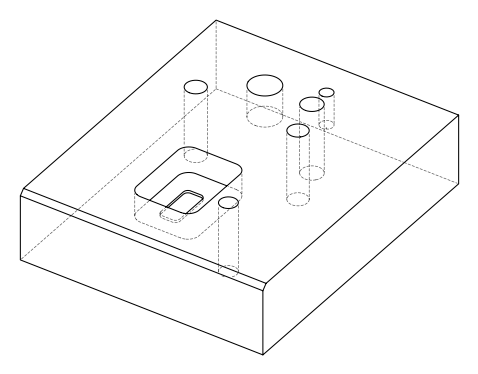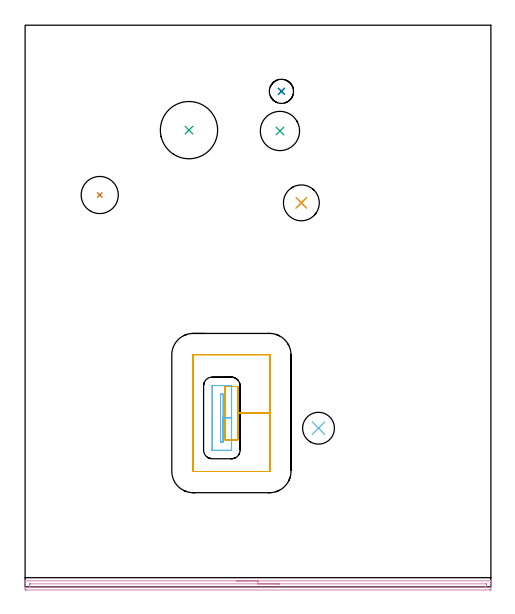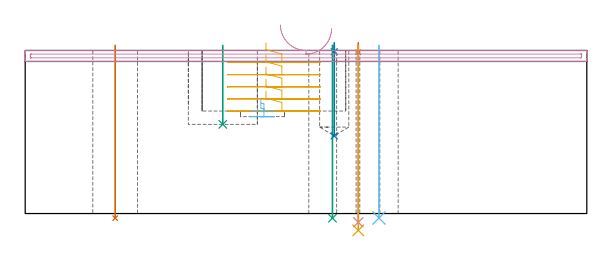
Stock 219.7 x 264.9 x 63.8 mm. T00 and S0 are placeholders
(PLAN: 12 operations, 10 tool changes, 9.3 min)
(1 SPOT_DRILL | STEP1HOLE_1 | NXT0321_9005460120000 | 0.03 min | 4 mm3)
(2 SPOT_DRILL_1 | STEP1POCKET | NXT0321_9005460120000 | 0.03 min | 1 mm3)
(3 INDEXABLE_INSERT_DRILL_THROUGH_HOLE_FROM_SOLID | STEP1HOLE | NXT0302_008 | 0.27 min | 17136 mm3)
(4 DRILL_THROUGH_HOLE_INTO_CENTER | STEP1HOLE_1 | NXT0301_077 | 0.28 min | 5616 mm3)
(5 DRILL_TO_ENLARGE_THROUGH_HOLE | STEP1HOLE_1 | UGT0301_292 | 0.29 min | 8680 mm3)
(6 INDEXABLE_INSERT_DRILL_THROUGH_HOLE_FROM_SOLID_1 | STEP1HOLE_2 | NXT0302_001 | 0.27 min | 11262 mm3)
(7 INDEXABLE_INSERT_DRILL_THROUGH_HOLE_FROM_SOLID_2 | STEP1HOLE_3 | NXT0302_006 | 0.27 min | 15333 mm3)
(8 DRILL_BLIND_HOLE_INTO_CENTER | STEP1POCKET | UGT0301_225 | 0.14 min | 3171 mm3)
(9 INDEXABLE_INSERT_DRILL_BLIND_HOLE_FROM_SOLID | STEP1POCKET_1 | UGT0302_006 | 0.13 min | 16535 mm3)
(10 AREA_MILL | FG_CHAMFER_SURFACE | UGT0205_001 | 3.68 min | 2034 mm3)
(11 MILL_RECTANGULAR_POCKET | POCKET_RECTANGULAR_STRAIGHT | UGT0201_136 | Follow Part, ap 5, ae 75% | 3.22 min | 97969 mm3)
(12 MILL_RECTANGULAR_POCKET_1 | POCKET_RECTANGULAR_STRAIGHT_1 | NXT0201_009 | Follow Part, ap 2, ae 75% | 0.69 min | 1426 mm3)
(TOOL NXT0321_9005460120000 | NC Spot Drill, 142deg, 12mm, Carbide, Uncoated | D12 PA142 FL30 Z2)
(TOOL NXT0302_008 | Index. Insert Drill 18.5mm [880-D1850L25-05] | D18.5 PA176 FL93 Z2)
(TOOL NXT0301_077 | Carbide Drill 10.6mm [860.1-1060-053A1-MM 2214] | D10.6 PA140 FL71 Z2)
(TOOL UGT0301_292 | Twist Drill 16.9 mm | D16.9 PA118 FL120 Z2)
(TOOL NXT0302_001 | Index. Insert Drill 15mm [880-D1500L20-05] | D15 PA176 FL75 Z2)
(TOOL NXT0302_006 | Index. Insert Drill 17.5mm [880-D1750L25-05] | D17.5 PA176 FL88 Z2)
(TOOL UGT0301_225 | Twist Drill 11.4 mm | D11.4 PA118 FL92 Z2)
(TOOL UGT0302_006 | Indexable Insert Drill 27mm | D27 PA180 FL50 Z2)
(TOOL UGT0205_001 | Chamfer Mill 20 x 3 x 45 deg. | D20 FL50 Z2)
(TOOL UGT0201_136 | Carbide End Mill 20.0 | D20 FL30 Z4)
(TOOL NXT0201_009 | ENDMILL 8mm [2P460-0800-NA 1630] | D8 FL26 Z6)
(OP 1 SPOT_DRILL)
G17 G21 G94 G90
T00 M6
G54
G17 G0 G90 X130.3 Y181.1 S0 M3
G43 Z73.8 H0
G94 G81 G98 Z63.073 F250. R66.8
G80
M5
M2
(OP 2 SPOT_DRILL_1)
G17 G21 G94 G90
T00 M6
G54
G17 G0 G90 X120.9 Y233.7 S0 M3
G43 Z73.8 H0
G94 G81 G98 Z63.309 F250. R66.8
G80
M5
M2
(OP 3 INDEXABLE_INSERT_DRILL_THROUGH_HOLE_FROM_SOLID)
G17 G21 G94 G90
T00 M6
G54
G17 G0 G90 X120.2 Y215. S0 M3
G43 Z73.8 H1
G94 G81 G98 Z-1.823 F250. R65.8
G80
M5
M2
(OP 4 DRILL_THROUGH_HOLE_INTO_CENTER)
G17 G21 G94 G90
T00 M6
G54
G17 G0 G90 X130.3 Y181.1 S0 M3
G43 Z73.8 H1
G94 G73 G98 Z-3.429 F250. Q9.604 R65.8
G80
M5
M2
(OP 5 DRILL_TO_ENLARGE_THROUGH_HOLE)
G17 G21 G94 G90
T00 M6
G54
G17 G0 G90 X130.3 Y181.1 S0 M3
G43 Z73.8 H0
G94 G73 G98 Z-6.577 F250. Q14.075 R65.8
G80
M5
M2
(OP 6 INDEXABLE_INSERT_DRILL_THROUGH_HOLE_FROM_SOLID_1)
G17 G21 G94 G90
T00 M6
G54
G17 G0 G90 X138.4 Y74.8 S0 M3
G43 Z73.8 H1
G94 G81 G98 Z-1.762 F250. R65.8
G80
M5
M2
(OP 7 INDEXABLE_INSERT_DRILL_THROUGH_HOLE_FROM_SOLID_2)
G17 G21 G94 G90
T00 M6
G54
G17 G0 G90 X35.2 Y184.8 S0 M3
G43 Z73.8 H1
G94 G81 G98 Z-1.806 F250. R65.8
G80
M5
M2
(OP 8 DRILL_BLIND_HOLE_INTO_CENTER)
G17 G21 G94 G90
T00 M6
G54
G17 G0 G90 X120.9 Y233.7 S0 M3
G43 Z73.8 H0
G94 G81 G98 Z30.4 F250. R65.8
G80
M5
M2
(OP 9 INDEXABLE_INSERT_DRILL_BLIND_HOLE_FROM_SOLID)
G17 G21 G94 G90
T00 M6
G54
G17 G0 G90 X77.3 Y215.4 S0 M3
G43 Z73.8 H0
G94 G81 G98 Z34.9 F250. R65.8
G80
M5
M2
(OP 10 AREA_MILL)
G17 G21 G94 G90
T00 M6
G54
G17 G0 G90 X99.85 Y2.8 S1061 M3
G43 Z73.8 H0
G94 G1 X99.888 Z72.928 F250.
X100.002 Z72.063
X100.191 Z71.212
X100.453 Z70.38
X100.787 Z69.574
X101.19 Z68.8
X101.658 Z68.064
X102.19 Z67.372
X102.779 Z66.729
X103.422 Z66.139
X104.114 Z65.608
X104.85 Z65.14
X105.624 Z64.737
X106.43 Z64.403
X107.262 Z64.141
X108.114 Z63.952
X108.978 Z63.838
X109.85 Z63.8
X219.549
X219.69 Y2.798 Z63.789
X219.698 Y2.668 Z63.66
X219.7 Y2.532 Z63.531
Y2.123 Z63.122
Y1.527 Z62.522
Y-0.525 Z60.472
X219.695 Y-1.105 Z59.89
X219.69 Y-1.491 Z59.504
X219.5 Y-1.496 Z59.501
X219.103 Y-1.5 Z59.5
X0.597
X0.2 Y-1.496 Z59.501
X0.01 Y-1.491 Z59.504
X0. Y-1.105 Z59.89
Y-0.525 Z60.472
Y-0.227 Z60.769
Y1.527 Z62.522
Y2.123 Z63.122
Y2.532 Z63.531
X0.002 Y2.668 Z63.66
X0.01 Y2.798 Z63.789
X0.151 Y2.8 Z63.8
X109.85
Y1.386 Z62.386
X217.319 Y1.385 Z62.385
X217.464
X217.663 Y1.381 Z62.381
X217.683 Y1.379 Z62.379
X217.69 Y1.371 Z62.371
X217.696 Y1.344 Z62.344
X217.698 Y1.318 Z62.318
X217.7 Y1.153 Z62.153
X217.698 Y0.65 Z61.65
X217.695 Y0.28 Z61.28
X217.683 Y-0.079 Z60.921
X217.319 Y-0.084 Z60.916
X217.174 Y-0.085 Z60.915
X2.381
X2.236
X2.037 Y-0.081 Z60.919
X2.017 Y-0.079 Z60.921
X2.01 Y-0.071 Z60.929
X2.004 Y-0.044 Z60.956
X2.002 Y-0.018 Z60.982
X2. Y0.147 Z61.147
X2.002 Y0.65 Z61.65
X2.005 Y1.02 Z62.02
X2.017 Y1.379 Z62.379
X2.381 Y1.384 Z62.384
X2.526 Y1.385 Z62.385
X109.85 Y1.386 Z62.386
X110.722 Z62.424
X111.586 Z62.538
X112.438 Z62.726
X113.27 Z62.989
X114.076 Z63.323
X114.85 Z63.725
X115.586 Z64.194
X116.278 Z64.725
X116.921 Z65.315
X117.51 Z65.958
X118.042 Z66.65
X118.51 Z67.386
X118.913 Z68.16
X119.247 Z68.966
X119.509 Z69.798
X119.698 Z70.649
X119.812 Z71.514
X119.85 Z72.386
G0 Z73.8
M5
M2
(OP 11 MILL_RECTANGULAR_POCKET)
G17 G21 G94 G90
T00 M6
G54
G17 G0 G90 X94.2 Y79.536 S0 M3
G43 Z73.8 H0
Z66.8
G94 G1 Y69.4 Z64.084 F250.
X100.4 Z62.423
Y81.95 Z59.06
Y94.5 F500.
X94.2
Y69.4
X100.4
Y81.95
X115.4
Y109.4
X115.395 Y109.455
X115.355 Y109.495
X115.3 Y109.5
X79.3
X79.245 Y109.495
X79.205 Y109.455
X79.2 Y109.4
Y54.5
X79.205 Y54.445
X79.245 Y54.405
X79.3 Y54.4
X115.3
X115.355 Y54.405
X115.395 Y54.445
X115.4 Y54.5
Y81.95
Y82.95
G0 X94.2 Y79.536 Z62.06
G1 Y69.4 Z59.344 F250.
X100.4 Z57.683
Y81.95 Z54.32
Y94.5 F500.
X94.2
Y69.4
X100.4
Y81.95
X115.4
Y109.4
X115.395 Y109.455
X115.355 Y109.495
X115.3 Y109.5
X79.3
X79.245 Y109.495
X79.205 Y109.455
X79.2 Y109.4
Y54.5
X79.205 Y54.445
X79.245 Y54.405
X79.3 Y54.4
X115.3
X115.355 Y54.405
X115.395 Y54.445
X115.4 Y54.5
Y81.95
Y82.95
G0 X94.2 Y79.536 Z57.32
G1 Y69.4 Z54.604 F250.
X100.4 Z52.943
Y81.95 Z49.58
Y94.5 F500.
X94.2
Y69.4
X100.4
Y81.95
X115.4
Y109.4
X115.395 Y109.455
X115.355 Y109.495
X115.3 Y109.5
X79.3
X79.245 Y109.495
X79.205 Y109.455
X79.2 Y109.4
Y54.5
X79.205 Y54.445
X79.245 Y54.405
X79.3 Y54.4
X115.3
X115.355 Y54.405
X115.395 Y54.445
X115.4 Y54.5
Y81.95
Y82.95
G0 X94.2 Y79.536 Z52.58
G1 Y69.4 Z49.864 F250.
X100.4 Z48.203
Y81.95 Z44.84
Y94.5 F500.
X94.2
Y69.4
X100.4
Y81.95
X115.4
Y109.4
X115.395 Y109.455
X115.355 Y109.495
X115.3 Y109.5
X79.3
X79.245 Y109.495
X79.205 Y109.455
X79.2 Y109.4
Y54.5
X79.205 Y54.445
X79.245 Y54.405
X79.3 Y54.4
X115.3
X115.355 Y54.405
X115.395 Y54.445
X115.4 Y54.5
Y81.95
Y82.95
G0 X94.2 Y79.536 Z47.84
G1 Y69.4 Z45.124 F250.
X100.4 Z43.463
Y81.95 Z40.1
Y94.5 F500.
X94.2
Y69.4
X100.4
Y81.95
X115.4
Y109.4
X115.395 Y109.455
X115.355 Y109.495
X115.3 Y109.5
X79.3
X79.245 Y109.495
X79.205 Y109.455
X79.2 Y109.4
Y54.5
X79.205 Y54.445
X79.245 Y54.405
X79.3 Y54.4
X115.3
X115.355 Y54.405
X115.395 Y54.445
X115.4 Y54.5
Y81.95
Y82.95
G0 Z73.8
M5
M2
(OP 12 MILL_RECTANGULAR_POCKET_1)
G17 G21 G94 G90
T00 M6
G54
G17 G0 G90 X92.2 Y74.582 S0 M3
G43 Z73.8 H1
Z44.885
G94 G1 Y68.4 Z43.228 F250.
X93.4 Z42.907
Y79.65 Z39.892
Y90.9 F500.
X92.2
Y68.4
X93.4
Y79.65
X97.4
Y94.8
X97.395 Y94.855
X97.355 Y94.895
X97.3 Y94.9
X88.3
X88.245 Y94.895
X88.205 Y94.855
X88.2 Y94.8
Y64.5
X88.205 Y64.445
X88.245 Y64.405
X88.3 Y64.4
X97.3
X97.355 Y64.405
X97.395 Y64.445
X97.4 Y64.5
Y79.65
Y80.65
G0 X92.2 Y74.582 Z42.892
G1 Y68.4 Z41.236 F250.
X93.4 Z40.914
Y79.65 Z37.9
Y90.9 F500.
X92.2
Y68.4
X93.4
Y79.65
X97.4
Y94.8
X97.395 Y94.855
X97.355 Y94.895
X97.3 Y94.9
X88.3
X88.245 Y94.895
X88.205 Y94.855
X88.2 Y94.8
Y64.5
X88.205 Y64.445
X88.245 Y64.405
X88.3 Y64.4
X97.3
X97.355 Y64.405
X97.395 Y64.445
X97.4 Y64.5
Y79.65
Y80.65
G0 Z73.8
M5
M2
